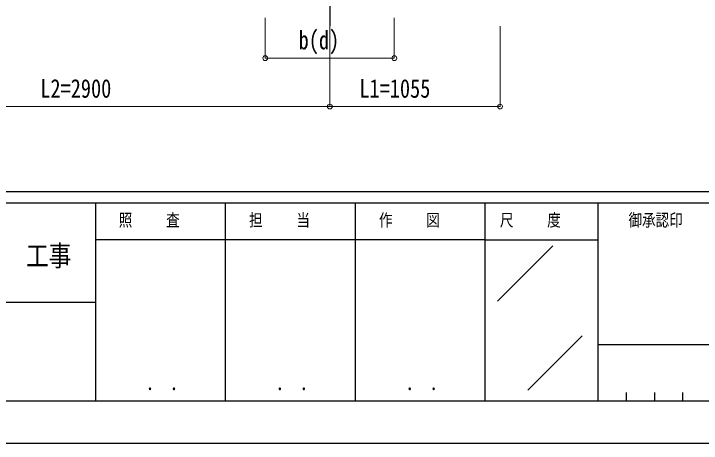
# Model space of a CAD drawing. Units: millimetres, scale not verified. Extents: x -14718 to 14718, y -10396 to 10396.
# Drawn here: x 4027 to 8288, y -10394 to -7732 of the extents above; entities that cross this region are included whole.
import ezdxf
from ezdxf.enums import TextEntityAlignment as Align

# ---------------------------------------------------------------- set-up
doc = ezdxf.new("R2010")
doc.units = ezdxf.units.MM
doc.header["$LTSCALE"] = 50
doc.layers.add('0-3_YKK_12', color=2, linetype='Continuous')
doc.layers.add('0-6_YKK_ZWAK', color=7, linetype='Continuous')
doc.layers.add('0-5_YKK_D', color=6, linetype='Continuous', lineweight=18)
doc.styles.add('ＭＳ ゴシック', font='')
doc.styles.get('ＭＳ ゴシック').set_extended_font_data('MS Gothic')

msp = doc.modelspace()

# ---------------------------------------------------------------- linework, layer by layer
at = {"layer": '0-3_YKK_12'}
msp.add_line((5985.68, -4688.66), (5985.68, -7807.3), dxfattribs=at)
at = {"layer": '0-5_YKK_D'}
for p, q in [((5585.68, -7757.3), (5585.68, -8008.46)), ((6385.68, -7757.3), (6385.68, -8008.46)), ((5985.68, -7808.3), (5985.68, -8308.46)), ((5985.68, -7808.3), (5985.68, -8308.46)), ((7040.94, -7808.3), (7040.94, -8308.46)), ((5585.68, -8007.46), (6385.68, -8007.46)), ((3085.88, -8307.46), (5985.68, -8307.46)), ((5985.68, -8307.46), (7040.94, -8307.46))]:
    msp.add_line(p, q, dxfattribs=at)
for centre in [(5585.68, -8007.46), (6385.68, -8007.46), (5985.68, -8307.46), (5985.68, -8307.46), (7040.94, -8307.46)]:
    msp.add_circle(centre, 14.88, dxfattribs=at)
at = {"layer": '0-6_YKK_ZWAK'}
for p, q in [((13632.57, -8836.3), (-13667.43, -8836.3)), ((4532.57, -8906.3), (-17.43, -8906.3)), ((5337.57, -8906.3), (5337.57, -10131.3)), ((6142.57, -8906.3), (6142.57, -10131.3)), ((6947.57, -8906.3), (6947.57, -10131.3)), ((7647.57, -8906.3), (6947.57, -8906.3)), ((11261.32, -8906.3), (7647.57, -8906.3)), ((7647.57, -8906.3), (7647.57, -10131.3)), ((6947.57, -9133.8), (4532.57, -9133.8)), ((6947.57, -9133.8), (7647.57, -9133.8)), ((7024.87, -9512.82), (7367.63, -9170.05)), ((-17.43, -9518.8), (4532.57, -9518.8)), ((7212.35, -10064.76), (7549.12, -9727.99)), ((7647.57, -9781.3), (11261.32, -9781.3)), ((7822.57, -10078.8), (7822.57, -10131.3)), ((7997.57, -10078.8), (7997.57, -10131.3)), ((8172.57, -10078.8), (8172.57, -10131.3)), ((-17.43, -10131.3), (4532.57, -10131.3)), ((4532.57, -10131.3), (6947.57, -10131.3)), ((6947.57, -10131.3), (7647.57, -10131.3)), ((7647.57, -10131.3), (11261.32, -10131.3))]:
    msp.add_line(p, q, dxfattribs=at)
msp.add_lwpolyline([(-14717.5, -10393.8), (14717.5, -10393.8), (14717.5, 10396.2), (-14717.5, 10396.2)], close=True, dxfattribs=at)
msp.add_lwpolyline([(6947.57, -8906.3), (4532.57, -8906.3), (4532.57, -10131.3)], dxfattribs=at)

# ---------------------------------------------------------------- texts
at = {"layer": '0-5_YKK_D', "style": 'ＭＳ ゴシック', "width": 0.8}
for s, p in [('b(d)', (5792.48, -7987.46)), ('L2=2900', (4191.38, -8287.46)), ('L1=1055', (6168.91, -8287.46))]:
    msp.add_text(s, height=115.5, dxfattribs=at).set_placement(p, align=Align.BOTTOM_LEFT)
at = {"layer": '0-6_YKK_ZWAK', "style": 'ＭＳ ゴシック', "width": 0.8}
for s, height, p in [('照     査', 76.98, (4677.47, -9072.55)), ('担     当', 76.98, (5485.27, -9072.55)), ('作     図', 76.98, (6290.27, -9072.55)), ('尺     度', 76.98, (7039.97, -9072.55)), ('御承認印', 76.98, (7836.98, -9072.55)), ('工事', 128.3, (4103.17, -9334.93)), ('． ．', 90.71, (4847.5, -10094.03)), ('． ．', 90.71, (5652.5, -10094.03)), ('． ．', 90.71, (6457.5, -10094.03))]:
    msp.add_text(s, height=height, dxfattribs=at).set_placement(p, align=Align.BOTTOM_LEFT)

doc.saveas('drawing.dxf')
